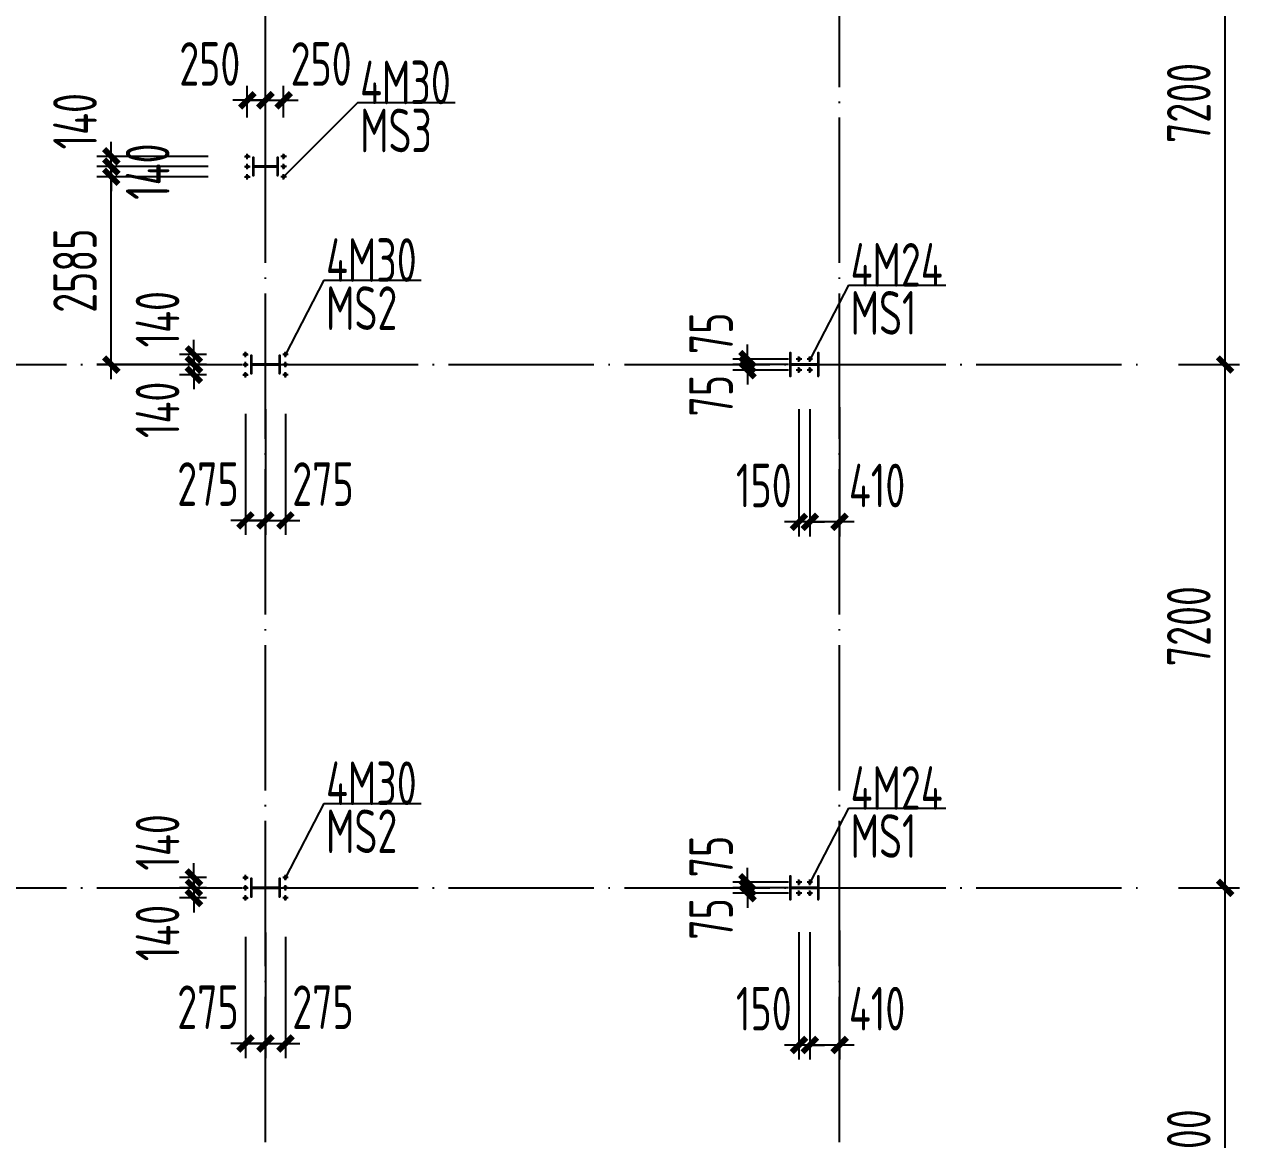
# Model space of a CAD drawing. Extents: x -32169 to 443031, y -120117 to 204739.
# Drawn here: x 78087 to 94810, y -11030 to 4320 of the extents above; entities that cross this region are included whole.
import ezdxf

# ---------------------------------------------------------------- set-up
doc = ezdxf.new("R2010")
doc.units = 0
doc.header["$LTSCALE"] = 1000
doc.linetypes.add('DOTE', pattern=[2.42, 2, -0.2, 0.02, -0.2])
doc.layers.get('0').update_dxf_attribs({"linetype": 'CONTINUOUS'})
doc.layers.get('Defpoints').update_dxf_attribs({"linetype": 'CONTINUOUS'})
for name, color, linetype in [('_TCH_KEY', 7, 'CONTINUOUS'), ('DIM', 3, 'CONTINUOUS'), ('DOTE', 1, 'CONTINUOUS'), ('HATCH', 252, 'CONTINUOUS'), ('PUB_TEXT', 7, 'CONTINUOUS'), ('端板', 7, 'CONTINUOUS'), ('钢柱', 2, 'CONTINUOUS')]:
    doc.layers.add(name, color=color, linetype=linetype)
doc.styles.add('TSSD_Dimension', font='Tssdeng.shx', dxfattribs={"width": 0.7, "bigfont": 'hztxt.shx'})
doc.styles.add('TSSD_Rein', font='Tssdeng.shx', dxfattribs={"width": 0.7, "bigfont": 'hztxt.shx'})
doc.dimstyles.new('TSSD_200_200', dxfattribs={"dimtxt": 600, "dimasz": 200, "dimexe": 200, "dimexo": 500, "dimgap": 200, "dimtad": 1, "dimdec": 0, "dimzin": 0, "dimdsep": 46, "dimtxsty": 'TSSD_Dimension', "dimblk": 'ARCHTICK', "dimblk1": 'ARCHTICK', "dimblk2": 'ARCHTICK', "dimcen": 0, "dimdle": 200, "dimclrt": 7, "dimadec": 0, "dimazin": 0, "dimtfac": 1, "dimtdec": 0, "dimtix": 1, "dimtmove": 2, "dimatfit": 3, "dimfxl": 1, "dimtolj": 1, "dimtzin": 0, "dimarcsym": 0})

# ---------------------------------------------------------------- blocks, each defined once
blk = doc.blocks.new('A$C686C7D4D')
at = {"layer": 'HATCH'}
for p, q in [((-150, 0), (150, 0)), ((0, -150), (0, 150))]:
    blk.add_line(p, q, dxfattribs=at)
at = {"layer": '端板'}
blk.add_circle((0, 0), 65, dxfattribs=at)
blk = doc.blocks.new('_ArchTick')
at = {"color": 0, "linetype": 'ByBlock', "const_width": 0.4}
blk.add_lwpolyline([(-0.5, -0.5), (0.5, 0.5)], dxfattribs=at)
blk = doc.blocks.new('*D96')
at = {"layer": 'Defpoints', "color": 0}
for p in [(81093, -223), (80420, -363), (81093, -363)]:
    blk.add_point(p, dxfattribs=at)
at = {"layer": 'DIM', "color": 0, "lineweight": -2}
for p, q in [((80420, -223), (80420, -23)), ((80593, -223), (80220, -223)), ((80420, -223), (80420, -363)), ((80593, -363), (80220, -363)), ((80420, -363), (80420, -563))]:
    blk.add_line(p, q, dxfattribs=at)
at = {"layer": 'DIM', "color": 0, "lineweight": -2, "xscale": 200, "yscale": 200, "zscale": 200}
for p, rotation in [((80420, -223), 270), ((80420, -363), 90)]:
    blk.add_blockref('_ArchTick', p, dxfattribs=dict(at, rotation=rotation))
at = {"layer": 'DIM', "color": 7, "insert": (79920, 261), "char_height": 600, "attachment_point": 5, "rotation": 90, "style": 'TSSD_Dimension'}
blk.add_mtext('\\A1;140', dxfattribs=at)
blk = doc.blocks.new('*D97')
at = {"layer": 'Defpoints', "color": 0}
for p in [(81093, -363), (80420, -503), (81093, -503)]:
    blk.add_point(p, dxfattribs=at)
at = {"layer": 'DIM', "color": 0, "lineweight": -2}
for p, q in [((80420, -363), (80420, -163)), ((80593, -363), (80220, -363)), ((80420, -363), (80420, -503)), ((80593, -503), (80220, -503)), ((80420, -503), (80420, -703))]:
    blk.add_line(p, q, dxfattribs=at)
at = {"layer": 'DIM', "color": 0, "lineweight": -2, "xscale": 200, "yscale": 200, "zscale": 200}
for p, rotation in [((80420, -363), 270), ((80420, -503), 90)]:
    blk.add_blockref('_ArchTick', p, dxfattribs=dict(at, rotation=rotation))
at = {"layer": 'DIM', "color": 7, "insert": (79920, -986), "char_height": 600, "attachment_point": 5, "rotation": 90, "style": 'TSSD_Dimension'}
blk.add_mtext('\\A1;140', dxfattribs=at)
blk = doc.blocks.new('*D98')
at = {"layer": 'Defpoints', "color": 0}
for p in [(81405, -478), (81130, -540), (81405, -2507)]:
    blk.add_point(p, dxfattribs=at)
at = {"layer": 'DIM', "color": 0, "lineweight": -2}
for p, q in [((81405, -978), (81405, -2707)), ((81130, -1040), (81130, -2707)), ((81130, -2507), (80930, -2507)), ((81130, -2507), (81405, -2507)), ((81405, -2507), (81605, -2507))]:
    blk.add_line(p, q, dxfattribs=at)
at = {"layer": 'DIM', "color": 0, "lineweight": -2, "xscale": 200, "yscale": 200, "zscale": 200}
blk.add_blockref('_ArchTick', (81130, -2507), dxfattribs=at)
at = {"layer": 'DIM', "color": 0, "lineweight": -2, "xscale": 200, "yscale": 200, "zscale": 200, "rotation": 180}
blk.add_blockref('_ArchTick', (81405, -2507), dxfattribs=at)
at = {"layer": 'DIM', "color": 7, "insert": (80614, -2007), "char_height": 600, "attachment_point": 5, "style": 'TSSD_Dimension'}
blk.add_mtext('\\A1;275', dxfattribs=at)
blk = doc.blocks.new('*D99')
at = {"layer": 'Defpoints', "color": 0}
for p in [(81405, -478), (81680, -540), (81680, -2507)]:
    blk.add_point(p, dxfattribs=at)
at = {"layer": 'DIM', "color": 0, "lineweight": -2}
for p, q in [((81405, -978), (81405, -2707)), ((81680, -1040), (81680, -2707)), ((81405, -2507), (81205, -2507)), ((81405, -2507), (81680, -2507)), ((81680, -2507), (81880, -2507))]:
    blk.add_line(p, q, dxfattribs=at)
at = {"layer": 'DIM', "color": 0, "lineweight": -2, "xscale": 200, "yscale": 200, "zscale": 200}
blk.add_blockref('_ArchTick', (81405, -2507), dxfattribs=at)
at = {"layer": 'DIM', "color": 0, "lineweight": -2, "xscale": 200, "yscale": 200, "zscale": 200, "rotation": 180}
blk.add_blockref('_ArchTick', (81680, -2507), dxfattribs=at)
at = {"layer": 'DIM', "color": 7, "insert": (82196, -2007), "char_height": 600, "attachment_point": 5, "style": 'TSSD_Dimension'}
blk.add_mtext('\\A1;275', dxfattribs=at)
blk = doc.blocks.new('*D106')
at = {"layer": 'Defpoints', "color": 0}
for p in [(81093, -7423), (80420, -7563), (81093, -7563)]:
    blk.add_point(p, dxfattribs=at)
at = {"layer": 'DIM', "color": 0, "lineweight": -2}
for p, q in [((80420, -7423), (80420, -7223)), ((80593, -7423), (80220, -7423)), ((80420, -7423), (80420, -7563)), ((80593, -7563), (80220, -7563)), ((80420, -7563), (80420, -7763))]:
    blk.add_line(p, q, dxfattribs=at)
at = {"layer": 'DIM', "color": 0, "lineweight": -2, "xscale": 200, "yscale": 200, "zscale": 200}
for p, rotation in [((80420, -7423), 270), ((80420, -7563), 90)]:
    blk.add_blockref('_ArchTick', p, dxfattribs=dict(at, rotation=rotation))
at = {"layer": 'DIM', "color": 7, "insert": (79920, -6939), "char_height": 600, "attachment_point": 5, "rotation": 90, "style": 'TSSD_Dimension'}
blk.add_mtext('\\A1;140', dxfattribs=at)
blk = doc.blocks.new('*D107')
at = {"layer": 'Defpoints', "color": 0}
for p in [(81093, -7563), (80420, -7703), (81093, -7703)]:
    blk.add_point(p, dxfattribs=at)
at = {"layer": 'DIM', "color": 0, "lineweight": -2}
for p, q in [((80420, -7563), (80420, -7363)), ((80593, -7563), (80220, -7563)), ((80420, -7563), (80420, -7703)), ((80593, -7703), (80220, -7703)), ((80420, -7703), (80420, -7903))]:
    blk.add_line(p, q, dxfattribs=at)
at = {"layer": 'DIM', "color": 0, "lineweight": -2, "xscale": 200, "yscale": 200, "zscale": 200}
for p, rotation in [((80420, -7563), 270), ((80420, -7703), 90)]:
    blk.add_blockref('_ArchTick', p, dxfattribs=dict(at, rotation=rotation))
at = {"layer": 'DIM', "color": 7, "insert": (79920, -8186), "char_height": 600, "attachment_point": 5, "rotation": 90, "style": 'TSSD_Dimension'}
blk.add_mtext('\\A1;140', dxfattribs=at)
blk = doc.blocks.new('*D108')
at = {"layer": 'Defpoints', "color": 0}
for p in [(81405, -7678), (81130, -7740), (81405, -9707)]:
    blk.add_point(p, dxfattribs=at)
at = {"layer": 'DIM', "color": 0, "lineweight": -2}
for p, q in [((81405, -8178), (81405, -9907)), ((81130, -8240), (81130, -9907)), ((81130, -9707), (80930, -9707)), ((81130, -9707), (81405, -9707)), ((81405, -9707), (81605, -9707))]:
    blk.add_line(p, q, dxfattribs=at)
at = {"layer": 'DIM', "color": 0, "lineweight": -2, "xscale": 200, "yscale": 200, "zscale": 200}
blk.add_blockref('_ArchTick', (81130, -9707), dxfattribs=at)
at = {"layer": 'DIM', "color": 0, "lineweight": -2, "xscale": 200, "yscale": 200, "zscale": 200, "rotation": 180}
blk.add_blockref('_ArchTick', (81405, -9707), dxfattribs=at)
at = {"layer": 'DIM', "color": 7, "insert": (80614, -9207), "char_height": 600, "attachment_point": 5, "style": 'TSSD_Dimension'}
blk.add_mtext('\\A1;275', dxfattribs=at)
blk = doc.blocks.new('*D109')
at = {"layer": 'Defpoints', "color": 0}
for p in [(81405, -7678), (81680, -7740), (81680, -9707)]:
    blk.add_point(p, dxfattribs=at)
at = {"layer": 'DIM', "color": 0, "lineweight": -2}
for p, q in [((81405, -8178), (81405, -9907)), ((81680, -8240), (81680, -9907)), ((81405, -9707), (81205, -9707)), ((81405, -9707), (81680, -9707)), ((81680, -9707), (81880, -9707))]:
    blk.add_line(p, q, dxfattribs=at)
at = {"layer": 'DIM', "color": 0, "lineweight": -2, "xscale": 200, "yscale": 200, "zscale": 200}
blk.add_blockref('_ArchTick', (81405, -9707), dxfattribs=at)
at = {"layer": 'DIM', "color": 0, "lineweight": -2, "xscale": 200, "yscale": 200, "zscale": 200, "rotation": 180}
blk.add_blockref('_ArchTick', (81680, -9707), dxfattribs=at)
at = {"layer": 'DIM', "color": 7, "insert": (82196, -9207), "char_height": 600, "attachment_point": 5, "style": 'TSSD_Dimension'}
blk.add_mtext('\\A1;275', dxfattribs=at)
blk = doc.blocks.new('*D198')
at = {"layer": 'Defpoints', "color": 0}
for p in [(79284, 2222), (81118, 2222), (81027, -363)]:
    blk.add_point(p, dxfattribs=at)
at = {"layer": 'DIM', "color": 0, "lineweight": -2}
for p, q in [((79284, -563), (79284, 2422)), ((80618, 2222), (79084, 2222)), ((80527, -363), (79084, -363))]:
    blk.add_line(p, q, dxfattribs=at)
at = {"layer": 'DIM', "color": 0, "lineweight": -2, "xscale": 200, "yscale": 200, "zscale": 200}
for p, rotation in [((79284, 2222), 90), ((79284, -363), 270)]:
    blk.add_blockref('_ArchTick', p, dxfattribs=dict(at, rotation=rotation))
at = {"layer": 'DIM', "color": 7, "insert": (78784, 930), "char_height": 600, "attachment_point": 5, "rotation": 90, "style": 'TSSD_Dimension'}
blk.add_mtext('\\A1;2585', dxfattribs=at)
blk = doc.blocks.new('*D199')
at = {"layer": 'Defpoints', "color": 0}
for p in [(79284, 2362), (81118, 2362), (81118, 2222)]:
    blk.add_point(p, dxfattribs=at)
at = {"layer": 'DIM', "color": 0, "lineweight": -2}
for p, q in [((79284, 2362), (79284, 2562)), ((80618, 2362), (79084, 2362)), ((79284, 2222), (79284, 2362)), ((80618, 2222), (79084, 2222)), ((79284, 2222), (79284, 2022))]:
    blk.add_line(p, q, dxfattribs=at)
at = {"layer": 'DIM', "color": 0, "lineweight": -2, "xscale": 200, "yscale": 200, "zscale": 200}
for p, rotation in [((79284, 2362), 270), ((79284, 2222), 90)]:
    blk.add_blockref('_ArchTick', p, dxfattribs=dict(at, rotation=rotation))
at = {"layer": 'DIM', "color": 7, "insert": (79784, 2292), "char_height": 600, "attachment_point": 5, "rotation": 90, "style": 'TSSD_Dimension'}
blk.add_mtext('\\A1;140', dxfattribs=at)
blk = doc.blocks.new('*D200')
at = {"layer": 'Defpoints', "color": 0}
for p in [(79284, 2502), (81118, 2502), (81118, 2362)]:
    blk.add_point(p, dxfattribs=at)
at = {"layer": 'DIM', "color": 0, "lineweight": -2}
for p, q in [((79284, 2502), (79284, 2702)), ((80618, 2502), (79084, 2502)), ((80618, 2362), (79084, 2362)), ((79284, 2362), (79284, 2502)), ((79284, 2362), (79284, 2162))]:
    blk.add_line(p, q, dxfattribs=at)
at = {"layer": 'DIM', "color": 0, "lineweight": -2, "xscale": 200, "yscale": 200, "zscale": 200}
for p, rotation in [((79284, 2502), 270), ((79284, 2362), 90)]:
    blk.add_blockref('_ArchTick', p, dxfattribs=dict(at, rotation=rotation))
at = {"layer": 'DIM', "color": 7, "insert": (78784, 2986), "char_height": 600, "attachment_point": 5, "rotation": 90, "style": 'TSSD_Dimension'}
blk.add_mtext('\\A1;140', dxfattribs=at)
blk = doc.blocks.new('*D201')
at = {"layer": 'Defpoints', "color": 0}
for p in [(81405, 3275), (81155, 2540), (81405, 2540)]:
    blk.add_point(p, dxfattribs=at)
at = {"layer": 'DIM', "color": 0, "lineweight": -2}
for p, q in [((81155, 3040), (81155, 3475)), ((81405, 3040), (81405, 3475)), ((81155, 3275), (80955, 3275)), ((81155, 3275), (81405, 3275)), ((81405, 3275), (81605, 3275))]:
    blk.add_line(p, q, dxfattribs=at)
at = {"layer": 'DIM', "color": 0, "lineweight": -2, "xscale": 200, "yscale": 200, "zscale": 200}
blk.add_blockref('_ArchTick', (81155, 3275), dxfattribs=at)
at = {"layer": 'DIM', "color": 0, "lineweight": -2, "xscale": 200, "yscale": 200, "zscale": 200, "rotation": 180}
blk.add_blockref('_ArchTick', (81405, 3275), dxfattribs=at)
at = {"layer": 'DIM', "color": 7, "insert": (80639, 3775), "char_height": 600, "attachment_point": 5, "style": 'TSSD_Dimension'}
blk.add_mtext('\\A1;250', dxfattribs=at)
blk = doc.blocks.new('*D202')
at = {"layer": 'Defpoints', "color": 0}
for p in [(81655, 3275), (81405, 2540), (81655, 2540)]:
    blk.add_point(p, dxfattribs=at)
at = {"layer": 'DIM', "color": 0, "lineweight": -2}
for p, q in [((81405, 3040), (81405, 3475)), ((81655, 3040), (81655, 3475)), ((81405, 3275), (81205, 3275)), ((81405, 3275), (81655, 3275)), ((81655, 3275), (81855, 3275))]:
    blk.add_line(p, q, dxfattribs=at)
at = {"layer": 'DIM', "color": 0, "lineweight": -2, "xscale": 200, "yscale": 200, "zscale": 200}
blk.add_blockref('_ArchTick', (81405, 3275), dxfattribs=at)
at = {"layer": 'DIM', "color": 0, "lineweight": -2, "xscale": 200, "yscale": 200, "zscale": 200, "rotation": 180}
blk.add_blockref('_ArchTick', (81655, 3275), dxfattribs=at)
at = {"layer": 'DIM', "color": 7, "insert": (82171, 3775), "char_height": 600, "attachment_point": 5, "style": 'TSSD_Dimension'}
blk.add_mtext('\\A1;250', dxfattribs=at)
blk = doc.blocks.new('*D242')
at = {"layer": 'Defpoints', "color": 0}
for p in [(89101, -288), (88037, -363), (89101, -363)]:
    blk.add_point(p, dxfattribs=at)
at = {"layer": 'DIM', "color": 0, "lineweight": -2}
for p, q in [((88037, -288), (88037, -88)), ((88601, -288), (87837, -288)), ((88037, -288), (88037, -363)), ((88601, -363), (87837, -363)), ((88037, -363), (88037, -563))]:
    blk.add_line(p, q, dxfattribs=at)
at = {"layer": 'DIM', "color": 0, "lineweight": -2, "xscale": 200, "yscale": 200, "zscale": 200}
for p, rotation in [((88037, -288), 270), ((88037, -363), 90)]:
    blk.add_blockref('_ArchTick', p, dxfattribs=dict(at, rotation=rotation))
at = {"layer": 'DIM', "color": 7, "insert": (87537, 67), "char_height": 600, "attachment_point": 5, "rotation": 90, "style": 'TSSD_Dimension'}
blk.add_mtext('\\A1;75', dxfattribs=at)
blk = doc.blocks.new('*D243')
at = {"layer": 'Defpoints', "color": 0}
for p in [(88037, -438), (89101, -363), (89101, -438)]:
    blk.add_point(p, dxfattribs=at)
at = {"layer": 'DIM', "color": 0, "lineweight": -2}
for p, q in [((88037, -363), (88037, -163)), ((88601, -363), (87837, -363)), ((88601, -438), (87837, -438)), ((88037, -363), (88037, -438)), ((88037, -438), (88037, -638))]:
    blk.add_line(p, q, dxfattribs=at)
at = {"layer": 'DIM', "color": 0, "lineweight": -2, "xscale": 200, "yscale": 200, "zscale": 200}
for p, rotation in [((88037, -363), 270), ((88037, -438), 90)]:
    blk.add_blockref('_ArchTick', p, dxfattribs=dict(at, rotation=rotation))
at = {"layer": 'DIM', "color": 7, "insert": (87537, -792), "char_height": 600, "attachment_point": 5, "rotation": 90, "style": 'TSSD_Dimension'}
blk.add_mtext('\\A1;75', dxfattribs=at)
blk = doc.blocks.new('*D236')
at = {"layer": 'Defpoints', "color": 0}
for p in [(88896, -475), (89305, -450), (88896, -2527)]:
    blk.add_point(p, dxfattribs=at)
at = {"layer": 'DIM', "color": 0, "lineweight": -2}
for p, q in [((88896, -975), (88896, -2727)), ((89305, -950), (89305, -2727)), ((89505, -2527), (88696, -2527))]:
    blk.add_line(p, q, dxfattribs=at)
at = {"layer": 'DIM', "color": 0, "lineweight": -2, "xscale": 200, "yscale": 200, "zscale": 200, "rotation": 180}
blk.add_blockref('_ArchTick', (88896, -2527), dxfattribs=at)
at = {"layer": 'DIM', "color": 0, "lineweight": -2, "xscale": 200, "yscale": 200, "zscale": 200}
blk.add_blockref('_ArchTick', (89305, -2527), dxfattribs=at)
at = {"layer": 'DIM', "color": 7, "insert": (89821, -2027), "char_height": 600, "attachment_point": 5, "style": 'TSSD_Dimension'}
blk.add_mtext('\\A1;410', dxfattribs=at)
blk = doc.blocks.new('*D237')
at = {"layer": 'Defpoints', "color": 0}
for p in [(88746, -475), (88896, -475), (88746, -2527)]:
    blk.add_point(p, dxfattribs=at)
at = {"layer": 'DIM', "color": 0, "lineweight": -2}
for p, q in [((88746, -975), (88746, -2727)), ((88896, -975), (88896, -2727)), ((88746, -2527), (88546, -2527)), ((88896, -2527), (88746, -2527)), ((88896, -2527), (89096, -2527))]:
    blk.add_line(p, q, dxfattribs=at)
at = {"layer": 'DIM', "color": 0, "lineweight": -2, "xscale": 200, "yscale": 200, "zscale": 200}
blk.add_blockref('_ArchTick', (88746, -2527), dxfattribs=at)
at = {"layer": 'DIM', "color": 0, "lineweight": -2, "xscale": 200, "yscale": 200, "zscale": 200, "rotation": 180}
blk.add_blockref('_ArchTick', (88896, -2527), dxfattribs=at)
at = {"layer": 'DIM', "color": 7, "insert": (88262, -2027), "char_height": 600, "attachment_point": 5, "style": 'TSSD_Dimension'}
blk.add_mtext('\\A1;150', dxfattribs=at)
blk = doc.blocks.new('*D250')
at = {"layer": 'Defpoints', "color": 0}
for p in [(89101, -7488), (88037, -7563), (89101, -7563)]:
    blk.add_point(p, dxfattribs=at)
at = {"layer": 'DIM', "color": 0, "lineweight": -2}
for p, q in [((88037, -7488), (88037, -7288)), ((88601, -7488), (87837, -7488)), ((88037, -7488), (88037, -7563)), ((88601, -7563), (87837, -7563)), ((88037, -7563), (88037, -7763))]:
    blk.add_line(p, q, dxfattribs=at)
at = {"layer": 'DIM', "color": 0, "lineweight": -2, "xscale": 200, "yscale": 200, "zscale": 200}
for p, rotation in [((88037, -7488), 270), ((88037, -7563), 90)]:
    blk.add_blockref('_ArchTick', p, dxfattribs=dict(at, rotation=rotation))
at = {"layer": 'DIM', "color": 7, "insert": (87537, -7133), "char_height": 600, "attachment_point": 5, "rotation": 90, "style": 'TSSD_Dimension'}
blk.add_mtext('\\A1;75', dxfattribs=at)
blk = doc.blocks.new('*D251')
at = {"layer": 'Defpoints', "color": 0}
for p in [(88037, -7638), (89101, -7563), (89101, -7638)]:
    blk.add_point(p, dxfattribs=at)
at = {"layer": 'DIM', "color": 0, "lineweight": -2}
for p, q in [((88037, -7563), (88037, -7363)), ((88601, -7563), (87837, -7563)), ((88601, -7638), (87837, -7638)), ((88037, -7563), (88037, -7638)), ((88037, -7638), (88037, -7838))]:
    blk.add_line(p, q, dxfattribs=at)
at = {"layer": 'DIM', "color": 0, "lineweight": -2, "xscale": 200, "yscale": 200, "zscale": 200}
for p, rotation in [((88037, -7563), 270), ((88037, -7638), 90)]:
    blk.add_blockref('_ArchTick', p, dxfattribs=dict(at, rotation=rotation))
at = {"layer": 'DIM', "color": 7, "insert": (87537, -7992), "char_height": 600, "attachment_point": 5, "rotation": 90, "style": 'TSSD_Dimension'}
blk.add_mtext('\\A1;75', dxfattribs=at)
blk = doc.blocks.new('*D244')
at = {"layer": 'Defpoints', "color": 0}
for p in [(88896, -7675), (89305, -7650), (88896, -9727)]:
    blk.add_point(p, dxfattribs=at)
at = {"layer": 'DIM', "color": 0, "lineweight": -2}
for p, q in [((88896, -8175), (88896, -9927)), ((89305, -8150), (89305, -9927)), ((89505, -9727), (88696, -9727))]:
    blk.add_line(p, q, dxfattribs=at)
at = {"layer": 'DIM', "color": 0, "lineweight": -2, "xscale": 200, "yscale": 200, "zscale": 200, "rotation": 180}
blk.add_blockref('_ArchTick', (88896, -9727), dxfattribs=at)
at = {"layer": 'DIM', "color": 0, "lineweight": -2, "xscale": 200, "yscale": 200, "zscale": 200}
blk.add_blockref('_ArchTick', (89305, -9727), dxfattribs=at)
at = {"layer": 'DIM', "color": 7, "insert": (89821, -9227), "char_height": 600, "attachment_point": 5, "style": 'TSSD_Dimension'}
blk.add_mtext('\\A1;410', dxfattribs=at)
blk = doc.blocks.new('*D245')
at = {"layer": 'Defpoints', "color": 0}
for p in [(88746, -7675), (88896, -7675), (88746, -9727)]:
    blk.add_point(p, dxfattribs=at)
at = {"layer": 'DIM', "color": 0, "lineweight": -2}
for p, q in [((88746, -8175), (88746, -9927)), ((88896, -8175), (88896, -9927)), ((88746, -9727), (88546, -9727)), ((88896, -9727), (88746, -9727)), ((88896, -9727), (89096, -9727))]:
    blk.add_line(p, q, dxfattribs=at)
at = {"layer": 'DIM', "color": 0, "lineweight": -2, "xscale": 200, "yscale": 200, "zscale": 200}
blk.add_blockref('_ArchTick', (88746, -9727), dxfattribs=at)
at = {"layer": 'DIM', "color": 0, "lineweight": -2, "xscale": 200, "yscale": 200, "zscale": 200, "rotation": 180}
blk.add_blockref('_ArchTick', (88896, -9727), dxfattribs=at)
at = {"layer": 'DIM', "color": 7, "insert": (88262, -9227), "char_height": 600, "attachment_point": 5, "style": 'TSSD_Dimension'}
blk.add_mtext('\\A1;150', dxfattribs=at)
blk = doc.blocks.new('*D430')
at = {"layer": 'Defpoints', "color": 0}
for p in [(93469, -7563), (94610, -7563), (93469, -14763)]:
    blk.add_point(p, dxfattribs=at)
at = {"layer": 'DIM', "color": 0, "lineweight": -2}
for p, q in [((94610, -14963), (94610, -7363)), ((93969, -7563), (94810, -7563)), ((93969, -14763), (94810, -14763))]:
    blk.add_line(p, q, dxfattribs=at)
at = {"layer": 'DIM', "color": 0, "lineweight": -2, "xscale": 200, "yscale": 200, "zscale": 200}
for p, rotation in [((94610, -7563), 90), ((94610, -14763), 270)]:
    blk.add_blockref('_ArchTick', p, dxfattribs=dict(at, rotation=rotation))
at = {"layer": 'DIM', "color": 7, "insert": (94110, -11163), "char_height": 600, "attachment_point": 5, "rotation": 90, "style": 'TSSD_Dimension'}
blk.add_mtext('\\A1;7200', dxfattribs=at)
blk = doc.blocks.new('*D431')
at = {"layer": 'Defpoints', "color": 0}
for p in [(93469, -363), (94610, -363), (93469, -7563)]:
    blk.add_point(p, dxfattribs=at)
at = {"layer": 'DIM', "color": 0, "lineweight": -2}
for p, q in [((94610, -7763), (94610, -163)), ((93969, -363), (94810, -363)), ((93969, -7563), (94810, -7563))]:
    blk.add_line(p, q, dxfattribs=at)
at = {"layer": 'DIM', "color": 0, "lineweight": -2, "xscale": 200, "yscale": 200, "zscale": 200}
for p, rotation in [((94610, -363), 90), ((94610, -7563), 270)]:
    blk.add_blockref('_ArchTick', p, dxfattribs=dict(at, rotation=rotation))
at = {"layer": 'DIM', "color": 7, "insert": (94110, -3963), "char_height": 600, "attachment_point": 5, "rotation": 90, "style": 'TSSD_Dimension'}
blk.add_mtext('\\A1;7200', dxfattribs=at)
blk = doc.blocks.new('*D432')
at = {"layer": 'Defpoints', "color": 0}
for p in [(93469, 6837), (94610, 6837), (93469, -363)]:
    blk.add_point(p, dxfattribs=at)
at = {"layer": 'DIM', "color": 0, "lineweight": -2}
for p, q in [((94610, -563), (94610, 7037)), ((93969, 6837), (94810, 6837)), ((93969, -363), (94810, -363))]:
    blk.add_line(p, q, dxfattribs=at)
at = {"layer": 'DIM', "color": 0, "lineweight": -2, "xscale": 200, "yscale": 200, "zscale": 200}
for p, rotation in [((94610, 6837), 90), ((94610, -363), 270)]:
    blk.add_blockref('_ArchTick', p, dxfattribs=dict(at, rotation=rotation))
at = {"layer": 'DIM', "color": 7, "insert": (94110, 3237), "char_height": 600, "attachment_point": 5, "rotation": 90, "style": 'TSSD_Dimension'}
blk.add_mtext('\\A1;7200', dxfattribs=at)

msp = doc.modelspace()

# ---------------------------------------------------------------- linework, layer by layer
at = {"layer": 'DOTE', "linetype": 'DOTE'}
for p, q in [((81405.24457, -95762.90283), (81405.24457, 15277.3647)), ((89305.24457, -95762.90283), (89305.24457, 15277.3647)), ((64565.24457, -362.6353), (93469.06221, -362.6353)), ((64565.24457, -7562.6353), (93469.06221, -7562.6353))]:
    msp.add_line(p, q, dxfattribs=at)
at = {"layer": 'PUB_TEXT'}
for p, q in [((82676.5869, 3242.20335), (81655.24457, 2222.36447)), ((82676.5869, 3242.20335), (84015.69153, 3242.20335)), ((82207.96392, 797.20358), (81680.24457, -222.6353)), ((82207.96392, 797.20358), (83547.06855, 797.20358)), ((89426.46057, 732.20358), (88898.74122, -287.6353)), ((89426.46057, 732.20358), (90765.5652, 732.20358)), ((82207.96392, -6402.79642), (81680.24457, -7422.6353)), ((82207.96392, -6402.79642), (83547.06855, -6402.79642)), ((89426.46057, -6467.79642), (88898.74122, -7487.6353)), ((89426.46057, -6467.79642), (90765.5652, -6467.79642))]:
    msp.add_line(p, q, dxfattribs=at)
at = {"layer": '钢柱'}
for points in [[(81580.24457, 2237.36447), (81580.24457, 2487.36447), (81566.24457, 2487.36447), (81566.24457, 2366.36447), (81244.24457, 2366.36447), (81244.24457, 2487.36447), (81230.24457, 2487.36447), (81230.24457, 2237.36447), (81244.24457, 2237.36447), (81244.24457, 2358.36447), (81566.24457, 2358.36447), (81566.24457, 2237.36447)], [(81605.24457, -487.6353), (81605.24457, -237.6353), (81591.24457, -237.6353), (81591.24457, -358.6353), (81219.24457, -358.6353), (81219.24457, -237.6353), (81205.24457, -237.6353), (81205.24457, -487.6353), (81219.24457, -487.6353), (81219.24457, -366.6353), (81591.24457, -366.6353), (81591.24457, -487.6353)], [(89020.70192, -522.6353), (89020.70192, -202.6353), (89006.70192, -202.6353), (89006.70192, -358.6353), (88634.70192, -358.6353), (88634.70192, -202.6353), (88620.70192, -202.6353), (88620.70192, -522.6353), (88634.70192, -522.6353), (88634.70192, -366.6353), (89006.70192, -366.6353), (89006.70192, -522.6353)], [(81605.24457, -7687.6353), (81605.24457, -7437.6353), (81591.24457, -7437.6353), (81591.24457, -7558.6353), (81219.24457, -7558.6353), (81219.24457, -7437.6353), (81205.24457, -7437.6353), (81205.24457, -7687.6353), (81219.24457, -7687.6353), (81219.24457, -7566.6353), (81591.24457, -7566.6353), (81591.24457, -7687.6353)], [(89020.70192, -7722.6353), (89020.70192, -7402.6353), (89006.70192, -7402.6353), (89006.70192, -7558.6353), (88634.70192, -7558.6353), (88634.70192, -7402.6353), (88620.70192, -7402.6353), (88620.70192, -7722.6353), (88634.70192, -7722.6353), (88634.70192, -7566.6353), (89006.70192, -7566.6353), (89006.70192, -7722.6353)]]:
    msp.add_lwpolyline(points, close=True, dxfattribs=at)

# ---------------------------------------------------------------- block references
at = {"layer": '_TCH_KEY', "yscale": 0.25, "zscale": 0.25}
for p, xscale in [((81155.24457, 2502.36447), 0.25), ((81655.24457, 2502.36447), -0.25), ((81155.24457, 2362.36447), 0.25), ((81655.24457, 2362.36447), -0.25), ((81155.24457, 2222.36447), 0.25), ((81655.24457, 2222.36447), -0.25), ((81130.24457, -222.6353), 0.25), ((81130.24457, -362.6353), 0.25), ((81680.24457, -222.6353), -0.25), ((81680.24457, -362.6353), -0.25), ((88745.70192, -287.6353), -0.25), ((88895.70192, -287.6353), -0.25), ((81130.24457, -502.6353), 0.25), ((81680.24457, -502.6353), -0.25), ((88745.70192, -437.6353), -0.25), ((88895.70192, -437.6353), -0.25), ((81130.24457, -7422.6353), 0.25), ((81130.24457, -7562.6353), 0.25), ((81680.24457, -7422.6353), -0.25), ((81680.24457, -7562.6353), -0.25), ((88745.70192, -7487.6353), -0.25), ((88895.70192, -7487.6353), -0.25), ((81130.24457, -7702.6353), 0.25), ((81680.24457, -7702.6353), -0.25), ((88745.70192, -7637.6353), -0.25), ((88895.70192, -7637.6353), -0.25)]:
    msp.add_blockref('A$C686C7D4D', p, dxfattribs=dict(at, xscale=xscale))

# ---------------------------------------------------------------- texts
at = {"layer": 'PUB_TEXT', "style": 'TSSD_Rein', "width": 0.7}
for s, p in [('4M30', (82706.64399, 3220.39285, 292.0163)), ('MS3', (82706.64399, 2559.41778, 292.0163)), ('4M30', (82238.02101, 775.39308, 292.0163)), ('4M24', (89456.51766, 710.39308, 292.0163)), ('MS2', (82238.02101, 114.41801, 292.0163)), ('MS1', (89456.51766, 49.41801, 292.0163)), ('4M30', (82238.02101, -6424.60692, 292.0163)), ('4M24', (89456.51766, -6489.60692, 292.0163)), ('MS2', (82238.02101, -7085.58199, 292.0163)), ('MS1', (89456.51766, -7150.58199, 292.0163))]:
    msp.add_text(s, height=600, dxfattribs=at).set_placement(p)

# ---------------------------------------------------------------- dimensions: what is measured, and where the dimension line sits
at = {"layer": 'DIM'}
for p1, p2, picture, middle in [((93469.06221, -362.6353), (93469.06221, 6837.3647), '*D432', (94110.45573, 3237.3647)), ((93469.06221, -7562.6353), (93469.06221, -362.6353), '*D431', (94110.45573, -3962.6353)), ((93469.06221, -14762.6353), (93469.06221, -7562.6353), '*D430', (94110.45573, -11162.6353))]:
    dim = msp.add_aligned_dim(p1=p1, p2=p2, distance=-1141.39352, dimstyle='TSSD_200_200', dxfattribs=at)
    dim.commit()
    dim.dimension.update_dxf_attribs({"geometry": picture, "text_midpoint": middle})
for base, p1, p2, picture, middle in [((81405.24457, 3274.59872), (81155.24457, 2539.86447), (81405.24457, 2539.86447), '*D201', (80639.09073, 3774.59872)), ((81655.24457, 3274.59872), (81405.24457, 2539.86447), (81655.24457, 2539.86447), '*D202', (82171.39842, 3774.59872)), ((81405.24457, -2507.31919), (81130.24457, -540.1353), (81405.24457, -478.32764), '*D98', (80614.09073, -2007.31919)), ((81680.24457, -2507.31919), (81405.24457, -478.32764), (81680.24457, -540.1353), '*D99', (82196.39842, -2007.31919)), ((88745.70192, -2527.34453), (88895.70192, -475.1353), (88745.70192, -475.1353), '*D237', (88261.85576, -2027.34453)), ((88895.70192, -2527.34453), (89305.24457, -449.73948), (88895.70192, -475.1353), '*D236', (89821.39842, -2027.34453)), ((81405.24457, -9707.31919), (81130.24457, -7740.1353), (81405.24457, -7678.32764), '*D108', (80614.09073, -9207.31919)), ((81680.24457, -9707.31919), (81405.24457, -7678.32764), (81680.24457, -7740.1353), '*D109', (82196.39842, -9207.31919)), ((88745.70192, -9727.34453), (88895.70192, -7675.1353), (88745.70192, -7675.1353), '*D245', (88261.85576, -9227.34453)), ((88895.70192, -9727.34453), (89305.24457, -7649.73948), (88895.70192, -7675.1353), '*D244', (89821.39842, -9227.34453))]:
    dim = msp.add_linear_dim(base=base, p1=p1, p2=p2, dimstyle='TSSD_200_200', dxfattribs=at)
    dim.commit()
    dim.dimension.update_dxf_attribs({"geometry": picture, "text_midpoint": middle, "dimtype": 160})
for base, p1, p2, picture, middle in [((79284.01175, 2502.36447), (81117.74457, 2362.36447), (81117.74457, 2502.36447), '*D200', (78784.01175, 2986.21063)), ((79284.01175, 2362.36447), (81117.74457, 2222.36447), (81117.74457, 2362.36447), '*D199', (79784.01175, 2292.36447)), ((80420.13584, -362.6353), (81092.74457, -222.6353), (81092.74457, -362.6353), '*D96', (79920.13584, 261.21085)), ((88036.67086, -362.6353), (89100.91799, -287.6353), (89100.91799, -362.6353), '*D242', (87536.67086, 66.98009)), ((80420.13584, -502.6353), (81092.74457, -362.6353), (81092.74457, -502.6353), '*D97', (79920.13584, -986.48145)), ((88036.67086, -437.6353), (89100.91799, -362.6353), (89100.91799, -437.6353), '*D243', (87536.67086, -792.25068)), ((80420.13584, -7562.6353), (81092.74457, -7422.6353), (81092.74457, -7562.6353), '*D106', (79920.13584, -6938.78915)), ((88036.67086, -7562.6353), (89100.91799, -7487.6353), (89100.91799, -7562.6353), '*D250', (87536.67086, -7133.01991)), ((80420.13584, -7702.6353), (81092.74457, -7562.6353), (81092.74457, -7702.6353), '*D107', (79920.13584, -8186.48145)), ((88036.67086, -7637.6353), (89100.91799, -7562.6353), (89100.91799, -7637.6353), '*D251', (87536.67086, -7992.25068))]:
    dim = msp.add_linear_dim(base=base, p1=p1, p2=p2, angle=90, dimstyle='TSSD_200_200', dxfattribs=at)
    dim.commit()
    dim.dimension.update_dxf_attribs({"geometry": picture, "text_midpoint": middle, "dimtype": 160})
dim = msp.add_linear_dim(base=(79284.01175, 2222.36447), p1=(81026.66899, -362.6353), p2=(81117.74457, 2222.36447), angle=90, dimstyle='TSSD_200_200', dxfattribs=at)
dim.commit()
dim.dimension.update_dxf_attribs({"geometry": '*D198', "text_midpoint": (78784.01175, 929.86459)})

doc.saveas('drawing.dxf')
